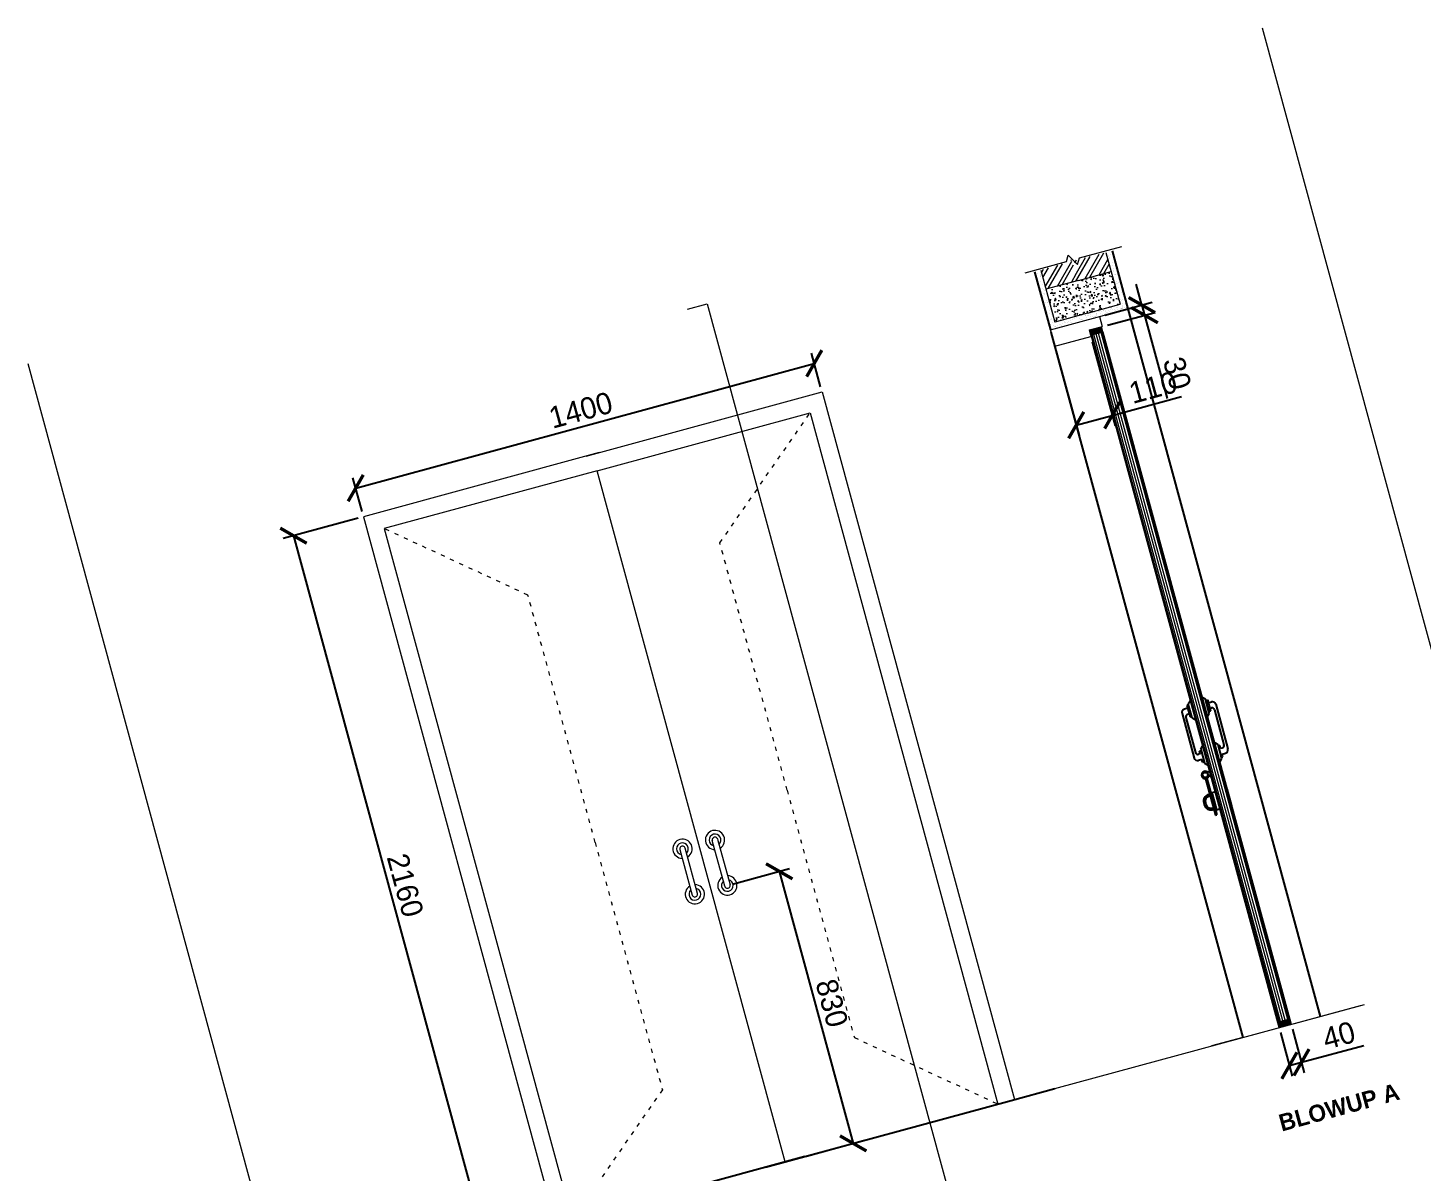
# Model space of a CAD drawing. Header units: millimetres. Extents: x -31731215 to 29997125, y -14487545 to 25622576.
# Drawn here: x 2261285 to 2265393, y -881723 to -878353 of the extents above; entities that cross this region are included whole.
import ezdxf

# ---------------------------------------------------------------- set-up
doc = ezdxf.new("R2010")
doc.units = ezdxf.units.MM
doc.header["$MEASUREMENT"] = 0
doc.linetypes.add('1', pattern=[0])
doc.linetypes.add('ACAD_ISO03W100', pattern=[30, 12, -18])
for name, color, linetype, lineweight in [('DIMNSION', 156, 'Continuous', 15), ('ELE', 245, 'Continuous', 13), ('HATCH', 8, '1', 18), ('raling2', 245, 'Continuous', 9), ('THIN LINES', 54, 'Continuous', 0), ('toilet', 161, 'Continuous', 18), ('WALL', 10, '1', 20), ('walls', 10, 'Continuous', 20)]:
    doc.layers.add(name, color=color, linetype=linetype, lineweight=lineweight)
for name, color, linetype in [('door outer', 40, 'Continuous'), ('hard wear', 54, 'Continuous'), ('plastre', 210, 'Continuous')]:
    doc.layers.add(name, color=color, linetype=linetype)
doc.layers.add('hidden', color=7, linetype='ACAD_ISO03W100', lineweight=9, true_color=0x873171)
doc.dimstyles.new('ISO-25', dxfattribs={"dimtxt": 63.5, "dimasz": 63.5, "dimexe": 31.75, "dimexo": 15.875, "dimgap": 15.875, "dimtad": 1, "dimtxsty": 'Standard', "dimblk1": 'ARCHTICK', "dimblk2": 'ARCHTICK', "dimsah": 1, "dimcen": 63.5, "dimadec": 0, "dimazin": 0, "dimtfac": 1, "dimtmove": 0, "dimatfit": 3, "dimfxl": 25.4, "dimarcsym": 0})
pattern_1 = [(60.208688, (2111614.75, -595044.245), (-26.035224, 14.9052713), []), (60.208688, (2111628.397, -595040.535), (-26.035224, 14.9052713), [])]
pattern_2 = [(65.208688, (2111614.75, -595044.245), (35.4300748, 6.380423), [3.75, -41.25]), (10.208688, (2111614.75, -595044.245), (-16.5609253, 34.472425), [3, -33]), (115.660088, (2111617.703, -595043.713), (18.8691812, 40.852833), [3.1870095, -35.0571056]), (61.392888, (2111612.127, -595034.595), (53.6642144, 6.012661), [5.625, -61.875]), (111.844288, (2111616.6, -595034.094), (32.319103, 59.259814), [4.780514, -52.58565]), (6.392888, (2111612.127, -595034.595), (32.319057, 59.259839), [4.5, -49.5]), (36.208688, (2111617.608, -595035.696), (34.081132, -11.5963975), [3.75, -41.25]), (341.208688, (2111617.608, -595035.696), (2.2280517, 38.1791583), [3, -33]), (86.660088, (2111620.448, -595036.662), (36.3092042, 26.5827323), [3.1870095, -35.0571056]), (52.7086876, (2111614.75, -595044.245), (-3.7797949, 16.2212392), [0, -32.6, 0, -33.5, 0, -33.125]), (22.7086876, (2111614.75, -595044.245), (7.5193894, 22.4805301), [0, -19.1, 0, -31.85, 0, -12.625]), (342.7086876, (2111603.991, -595047.17), (26.0521586, 5.91378243), [0, -12.5, 0, -39, 0, -51.75]), (332.708688, (2111599.166, -595048.481), (26.8249996, 12.4794706), [0, -16.25, 0, -25.9, 0, -36.75])]

# ---------------------------------------------------------------- blocks, each defined once
blk = doc.blocks.new('CADI SIDE')
for p, q in [((10.9, 129.3), (12.7, 129.3)), ((-4, 110.7), (-4, 0)), ((-4, 84.8), (0, 84.8)), ((0, 110.7), (0, 0)), ((10.9, 115), (12.7, 115)), ((-27.7, 43.9), (-27.7, 37.8)), ((-22.7, 43.9), (-22.7, 37.8)), ((-7.7, 63.9), (-4, 63.9)), ((-7.7, 58.9), (-4, 58.9)), ((-4, 71.9), (0, 71.9)), ((0, 63.9), (3.3, 63.9)), ((0, 59.9), (3.3, 59.9)), ((3.3, 67), (3.3, 14.7)), ((3.3, 67), (12.7, 67)), ((-7.7, 22.8), (-4, 22.8)), ((-7.7, 17.8), (-4, 17.8)), ((-4, 9.7), (0, 9.7)), ((-4, 0), (0, 0)), ((0, 21.8), (3.3, 21.8)), ((0, 17.8), (3.3, 17.8)), ((3.3, 14.7), (12.7, 14.7))]:
    blk.add_line(p, q)
for radius in [8.37, 7.5]:
    blk.add_circle((-2, 122.2), radius)
for centre, radius, start, end in [((-2, 122.2), 10.9, 40.0121, 255.361), ((-2, 122.2), 10, 50.331, 309.669), ((8.4, 137.7), 8.82, 229.516, 286.5545), ((-5, 110.7), 1, 0, 75.361), ((1, 110.7), 1, 104.639, 180), ((-2, 122.2), 10.9, 284.639, 319.9879), ((8.4, 106.6), 8.82, 73.4455, 130.484), ((-7.7, 43.9), 20, 90, 180), ((-7.7, 43.9), 15, 90, 180), ((-7.7, 37.8), 20, 180, 270), ((-7.7, 37.8), 15, 180, 270)]:
    blk.add_arc(centre, radius, start, end)
blk = doc.blocks.new('_ArchTick')
at = {"color": 0, "linetype": 'ByBlock', "const_width": 0.15}
blk.add_lwpolyline([(-0.5, -0.5), (0.5, 0.5)], dxfattribs=at)
blk = doc.blocks.new('*D588')
at = {"layer": 'Defpoints', "color": 0, "transparency": 16777216}
for p in [(2262273.8, -879792.5), (2262840.5, -881876.8), (2262634.3, -881932.9)]:
    blk.add_point(p, dxfattribs=at)
at = {"layer": 'THIN LINES', "color": 0, "lineweight": -2, "transparency": 16777216}
for p, q in [((2262258.5, -879796.7), (2262037, -879856.9)), ((2262067.7, -879848.5), (2262634.3, -881932.9)), ((2262825.2, -881881), (2262603.7, -881941.2))]:
    blk.add_line(p, q, dxfattribs=at)
at = {"layer": 'THIN LINES', "color": 0, "lineweight": -2, "transparency": 16777216, "xscale": 63.50000000000001, "yscale": 63.50000000000001, "zscale": 63.50000000000001}
for p, rotation in [((2262067.7, -879848.5), 105.2086876161675), ((2262634.3, -881932.9), 285.2086876161675)]:
    blk.add_blockref('_ArchTick', p, dxfattribs=dict(at, rotation=rotation))
at = {"layer": 'THIN LINES', "color": 0, "transparency": 16777216, "insert": (2262396.9, -880878.2), "char_height": 63.5, "attachment_point": 5, "rotation": 285.2087}
blk.add_mtext('2160', dxfattribs=at)
blk = doc.blocks.new('*D591')
at = {"layer": 'Defpoints', "color": 0, "transparency": 16777216}
for p in [(2263346, -880878.7), (2263716.7, -881638.6), (2263563.9, -881680.2)]:
    blk.add_point(p, dxfattribs=at)
at = {"layer": 'THIN LINES', "color": 0, "lineweight": -2, "transparency": 16777216}
for p, q in [((2263361.3, -880874.5), (2263529.4, -880828.8)), ((2263498.8, -880837.1), (2263716.7, -881638.6)), ((2263579.2, -881676), (2263747.3, -881630.3))]:
    blk.add_line(p, q, dxfattribs=at)
at = {"layer": 'THIN LINES', "color": 0, "lineweight": -2, "transparency": 16777216, "xscale": 63.50000000000001, "yscale": 63.50000000000001, "zscale": 63.50000000000001}
for p, rotation in [((2263498.8, -880837.1), 105.2086876161869), ((2263716.7, -881638.6), 285.2086876161869)]:
    blk.add_blockref('_ArchTick', p, dxfattribs=dict(at, rotation=rotation))
at = {"layer": 'THIN LINES', "color": 0, "transparency": 16777216, "insert": (2263653.7, -881225.4), "char_height": 63.5, "attachment_point": 5, "rotation": 285.2087}
blk.add_mtext('830', dxfattribs=at)
blk = doc.blocks.new('*D604')
at = {"layer": 'Defpoints', "color": 0, "transparency": 16777216}
for p in [(2264970.9, -881296.6), (2265006.6, -881286.9), (2265037.3, -881399.7)]:
    blk.add_point(p, dxfattribs=at)
at = {"layer": 'THIN LINES', "color": 0, "lineweight": -2, "transparency": 16777216}
for p, q in [((2264975.1, -881312), (2265009.9, -881440.1)), ((2265010.8, -881302.2), (2265045.6, -881430.4)), ((2265037.3, -881399.7), (2265221.1, -881349.8)), ((2265001.6, -881409.4), (2265037.3, -881399.7))]:
    blk.add_line(p, q, dxfattribs=at)
at = {"layer": 'THIN LINES', "color": 0, "lineweight": -2, "transparency": 16777216, "xscale": 63.50000000000001, "yscale": 63.50000000000001, "zscale": 63.50000000000001}
for p, rotation in [((2265037.3, -881399.7), 15.20868761618444), ((2265001.6, -881409.4), 195.2086876161844)]:
    blk.add_blockref('_ArchTick', p, dxfattribs=dict(at, rotation=rotation))
at = {"layer": 'THIN LINES', "color": 0, "transparency": 16777216, "insert": (2265147.4, -881320.5), "char_height": 63.5, "attachment_point": 5, "rotation": 15.2087}
blk.add_mtext('40', dxfattribs=at)
blk = doc.blocks.new('*D638')
at = {"layer": 'Defpoints', "color": 0, "transparency": 16777216}
for p in [(2263601.9, -879341), (2263624.8, -879425.2), (2262273.8, -879792.5)]:
    blk.add_point(p, dxfattribs=at)
at = {"layer": 'THIN LINES', "color": 0, "lineweight": -2, "transparency": 16777216}
for p, q in [((2262251, -879708.3), (2263601.9, -879341)), ((2263620.6, -879409.9), (2263593.6, -879310.4)), ((2262269.7, -879777.2), (2262242.6, -879677.7))]:
    blk.add_line(p, q, dxfattribs=at)
at = {"layer": 'THIN LINES', "color": 0, "lineweight": -2, "transparency": 16777216, "xscale": 63.50000000000001, "yscale": 63.50000000000001, "zscale": 63.50000000000001}
for p, rotation in [((2263601.9, -879341), 15.20868761617412), ((2262251, -879708.3), 195.2086876161741)]:
    blk.add_blockref('_ArchTick', p, dxfattribs=dict(at, rotation=rotation))
at = {"layer": 'THIN LINES', "color": 0, "transparency": 16777216, "insert": (2262913.9, -879478.7), "char_height": 63.5, "attachment_point": 5, "rotation": 15.2087}
blk.add_mtext('1400', dxfattribs=at)
blk = doc.blocks.new('*D639')
at = {"layer": 'Defpoints', "color": 0, "transparency": 16777216}
for p in [(2264416.7, -879261.8), (2264310.5, -879290.6), (2264479.8, -879494)]:
    blk.add_point(p, dxfattribs=at)
at = {"layer": 'THIN LINES', "color": 0, "lineweight": -2, "transparency": 16777216}
for p, q in [((2264420.9, -879277.1), (2264488.1, -879524.6)), ((2264314.7, -879305.9), (2264382, -879553.4)), ((2264479.8, -879494), (2264684.1, -879438.5)), ((2264373.6, -879522.8), (2264479.8, -879494))]:
    blk.add_line(p, q, dxfattribs=at)
at = {"layer": 'THIN LINES', "color": 0, "lineweight": -2, "transparency": 16777216, "xscale": 63.50000000000001, "yscale": 63.50000000000001, "zscale": 63.50000000000001}
for p, rotation in [((2264479.8, -879494), 15.20243764071833), ((2264373.6, -879522.8), 195.2024376407183)]:
    blk.add_blockref('_ArchTick', p, dxfattribs=dict(at, rotation=rotation))
at = {"layer": 'THIN LINES', "color": 0, "transparency": 16777216, "insert": (2264600.1, -879411.9), "char_height": 63.5, "attachment_point": 5, "rotation": 15.2024}
blk.add_mtext('110', dxfattribs=at)
blk = doc.blocks.new('*D640')
at = {"layer": 'Defpoints', "color": 0, "transparency": 16777216}
for p in [(2264442.2, -879203), (2264575.1, -879199), (2264450.3, -879232.9)]:
    blk.add_point(p, dxfattribs=at)
at = {"layer": 'THIN LINES', "color": 0, "lineweight": -2, "transparency": 16777216}
for p, q in [((2264567, -879169.1), (2264550.3, -879107.8)), ((2264457.5, -879198.9), (2264597.6, -879160.8)), ((2264567, -879169.1), (2264575.1, -879199)), ((2264465.6, -879228.8), (2264605.8, -879190.7)), ((2264575.1, -879199), (2264641.8, -879444.1))]:
    blk.add_line(p, q, dxfattribs=at)
at = {"layer": 'THIN LINES', "color": 0, "lineweight": -2, "transparency": 16777216, "xscale": 63.50000000000001, "yscale": 63.50000000000001, "zscale": 63.50000000000001}
for p, rotation in [((2264567, -879169.1), 285.2086876159911), ((2264575.1, -879199), 105.2086876159911)]:
    blk.add_blockref('_ArchTick', p, dxfattribs=dict(at, rotation=rotation))
at = {"layer": 'THIN LINES', "color": 0, "transparency": 16777216, "insert": (2264671.1, -879370.3), "char_height": 63.5, "attachment_point": 5, "rotation": 285.2087}
blk.add_mtext('30', dxfattribs=at)

msp = doc.modelspace()

# ---------------------------------------------------------------- hatches: boundary and pattern name
at = {"layer": 'HATCH'}
h = msp.add_hatch(dxfattribs=at)
h.set_pattern_fill('ANSI32', color=256, scale=80, angle=15.208688, style=0)
h.set_pattern_definition(pattern_1)
h.paths.add_polyline_path([(2264380.566, -879096.45), (2264370.731, -879060.272), (2264374.603, -879067.464), (2264367.567, -879037.51), (2264461.249, -879013.961), (2264476.579, -879070.348)])
h.paths.add_polyline_path([(2264349.87, -879044.543), (2264350.355, -879044.417), (2264350.392, -879044.551), (2264349.9, -879044.679)])
h = msp.add_hatch(dxfattribs=at)
h.set_pattern_fill('ANSI32', color=256, scale=80, angle=15.208688, style=0)
h.set_pattern_definition(pattern_1)
h.paths.add_polyline_path([(2264380.566, -879096.45), (2264370.731, -879060.272), (2264371.033, -879068.434), (2264361.934, -879039.041), (2264269.224, -879066.164), (2264284.553, -879122.552)])
h.paths.add_polyline_path([(2264380.757, -879036.146), (2264380.275, -879036.283), (2264380.311, -879036.418), (2264380.8, -879036.279)])
h = msp.add_hatch(dxfattribs=at)
h.set_pattern_fill('AR-CONC', color=256, scale=5, angle=15.208688, style=0)
h.set_pattern_definition(pattern_2)
h.paths.add_polyline_path([(2264406.799, -879192.948), (2264380.566, -879096.45), (2264284.553, -879122.552), (2264310.787, -879219.049)])
h = msp.add_hatch(dxfattribs=at)
h.set_pattern_fill('AR-CONC', color=256, scale=5, angle=15.208688, style=0)
h.set_pattern_definition(pattern_2)
h.paths.add_polyline_path([(2264406.799, -879192.948), (2264380.566, -879096.45), (2264476.579, -879070.348), (2264502.812, -879166.846)])
h = msp.add_hatch(dxfattribs=at)
h.set_pattern_fill('ANSI31', color=256, scale=10, angle=15.208688, style=0)
h.set_pattern_definition([(60.2086876, (2111723.2616, -595041.3385), (-1.084800998, 0.6210529728), [])])
h.paths.add_polyline_path([(2264416.532, -879257.348), (2264419.929, -879256.425), (2264420.136, -879257.187), (2264449.047, -879249.328), (2264448.84, -879248.565), (2264452.236, -879247.642), (2264448.38, -879233.458), (2264412.676, -879243.165)])
h = msp.add_hatch(dxfattribs=at)
h.set_pattern_fill('ANSI31', color=256, scale=10, angle=15.208688, style=0)
h.set_pattern_definition([(330.2086876, (2277187.7058, -1203686.9042), (-0.6210529728, -1.084800998), [])])
h.paths.add_polyline_path([(2264967.07, -881282.451), (2264970.467, -881281.528), (2264970.26, -881280.766), (2264999.17, -881272.906), (2264999.378, -881273.668), (2265002.774, -881272.745), (2265006.63, -881286.929), (2264970.926, -881296.635)])

# ---------------------------------------------------------------- linework, layer by layer
for p, q in [((2264181.804, -881512.2), (2264311.046, -881477.064)), ((2263458.072, -881708.951), (2264181.804, -881512.2)), ((2263573.869, -881677.471), (2262850.136, -881874.223))]:
    msp.add_line(p, q)
at = {"layer": 'DIMNSION'}
for p, q in [((2264416.436, -879256.996), (2264967.07, -881282.451)), ((2264452.236, -879247.642), (2265002.774, -881272.745)), ((2264745.142, -880325.066), (2264743.111, -880325.618)), ((2264709.437, -880334.772), (2264711.468, -880334.22)), ((2264724.049, -880389.614), (2264726.356, -880388.987)), ((2264760.307, -880379.757), (2264758, -880380.384)), ((2264745.571, -880468.778), (2264747.878, -880468.151)), ((2264781.828, -880458.922), (2264779.521, -880459.549)), ((2264760.736, -880523.47), (2264762.766, -880522.918)), ((2264796.44, -880513.763), (2264794.41, -880514.315)), ((2264782.289, -880602.749), (2264796.032, -880653.304)), ((2264817.993, -880593.042), (2264831.736, -880643.597))]:
    msp.add_line(p, q, dxfattribs=at)
at = {"layer": 'door outer'}
for p, q in [((2264970.26, -881280.766), (2264419.929, -879256.425)), ((2264999.17, -881272.906), (2264448.84, -879248.565)), ((2264784.048, -880649.171), (2264774.047, -880612.38))]:
    msp.add_line(p, q, dxfattribs=at)
at = {"layer": 'ELE'}
for p, q in [((2264442.178, -879203.019), (2264450.048, -879231.969)), ((2264310.548, -879290.618), (2264297.432, -879242.37)), ((2264310.548, -879290.618), (2264416.696, -879261.762)), ((2264411.449, -879242.462), (2264450.048, -879231.969)), ((2264411.449, -879242.462), (2264416.696, -879261.762)), ((2264412.676, -879243.165), (2264448.38, -879233.458)), ((2264416.532, -879257.348), (2264412.676, -879243.165)), ((2264416.532, -879257.348), (2264419.929, -879256.425)), ((2264420.136, -879257.187), (2264449.047, -879249.328)), ((2264452.236, -879247.642), (2264448.38, -879233.458)), ((2264448.84, -879248.565), (2264452.236, -879247.642)), ((2262930.026, -879614.108), (2263624.809, -879425.227)), ((2263624.809, -879425.227), (2264191.454, -881509.576)), ((2262968.625, -879603.615), (2262273.842, -879792.496)), ((2262273.842, -879792.496), (2262840.487, -881876.846)), ((2264970.26, -881280.766), (2264999.17, -881272.906)), ((2264999.378, -881273.668), (2265002.774, -881272.745)), ((2265002.774, -881272.745), (2265006.63, -881286.929)), ((2264967.07, -881282.451), (2264970.467, -881281.528)), ((2264967.07, -881282.451), (2264970.926, -881296.635)), ((2264970.926, -881296.635), (2265006.63, -881286.929))]:
    msp.add_line(p, q, dxfattribs=at)
for points in [[(2263515.97, -881693.211), (2262962.442, -879657.11), (2263589.677, -879486.592), (2264143.205, -881522.693)], [(2263515.97, -881693.211), (2262962.442, -879657.11), (2262335.207, -879827.628), (2262888.735, -881863.729)]]:
    msp.add_lwpolyline(points, dxfattribs=at)
at = {"layer": 'hard wear'}
for p, q in [((2264754.344, -880329.799), (2264745.142, -880325.066)), ((2264765.537, -880370.972), (2264754.344, -880329.799)), ((2264685.471, -880371.776), (2264721.334, -880503.693)), ((2264702.192, -880356.867), (2264692.498, -880359.502)), ((2264704.912, -880347.243), (2264699.943, -880348.594)), ((2264699.943, -880348.594), (2264709.038, -880382.051)), ((2264703.898, -880343.513), (2264709.437, -880334.772)), ((2264715.091, -880384.686), (2264703.898, -880343.513)), ((2264755.358, -880333.529), (2264760.327, -880332.178)), ((2264765.537, -880370.972), (2264760.307, -880379.757)), ((2264760.327, -880332.178), (2264769.423, -880365.635)), ((2264762.576, -880340.451), (2264772.27, -880337.816)), ((2264769.423, -880365.635), (2264764.454, -880366.986)), ((2264767.174, -880357.362), (2264772.003, -880356.05)), ((2264780.594, -880360.968), (2264808.836, -880464.853)), ((2264784.543, -880344.842), (2264820.406, -880476.76)), ((2264697.042, -880383.682), (2264725.284, -880487.568)), ((2264706.789, -880373.778), (2264701.96, -880375.091)), ((2264709.038, -880382.051), (2264714.007, -880380.7)), ((2264715.091, -880384.686), (2264724.049, -880389.614)), ((2264738.704, -880491.173), (2264733.875, -880492.486)), ((2264736.455, -880482.901), (2264741.424, -880481.55)), ((2264738.704, -880491.173), (2264736.455, -880482.901)), ((2264740.34, -880477.564), (2264745.571, -880468.778)), ((2264740.34, -880477.564), (2264751.534, -880518.737)), ((2264790.787, -880463.85), (2264781.828, -880458.922)), ((2264790.787, -880463.85), (2264801.98, -880505.023)), ((2264796.84, -880466.484), (2264791.87, -880467.835)), ((2264799.089, -880474.757), (2264796.84, -880466.484)), ((2264799.089, -880474.757), (2264803.917, -880473.444)), ((2264803.686, -880491.668), (2264813.38, -880489.033)), ((2264805.935, -880499.941), (2264803.686, -880491.668)), ((2264743.301, -880508.085), (2264733.607, -880510.72)), ((2264745.55, -880516.357), (2264743.301, -880508.085)), ((2264750.519, -880515.006), (2264745.55, -880516.357)), ((2264751.534, -880518.737), (2264760.736, -880523.47)), ((2264801.98, -880505.023), (2264796.44, -880513.763)), ((2264800.966, -880501.292), (2264805.935, -880499.941))]:
    msp.add_line(p, q, dxfattribs=at)
for centre, radius, start, end in [((2264695.121, -880369.152), 10, 105.208688, 195.208688), ((2264773.839, -880362.804), 7, 15.208688, 105.208688), ((2264774.894, -880347.466), 10, 15.208688, 105.208688), ((2264703.797, -880381.846), 7, 105.208688, 195.208688), ((2264732.038, -880485.731), 7, 195.208688, 285.208688), ((2264802.081, -880466.69), 7, 285.208688, 15.208688), ((2264810.756, -880479.383), 10, 285.208688, 15.208688), ((2264730.984, -880501.07), 10, 195.208688, 285.208688)]:
    msp.add_arc(centre, radius, start, end, dxfattribs=at)
at = {"layer": 'HATCH'}
for p, q in [((2264383.048, -879030.416), (2264507.614, -878996.552)), ((2264466.53, -879030.95), (2264466.53, -879030.95)), ((2264467.349, -879024.235), (2264467.349, -879024.235)), ((2264469.894, -879027.252), (2264469.894, -879027.252)), ((2264471.392, -879031.228), (2264471.392, -879031.228)), ((2264472.728, -879029.115), (2264472.728, -879029.115)), ((2264474.008, -879019.335), (2264474.008, -879019.335)), ((2264479.766, -879042.919), (2264479.766, -879042.919)), ((2264479.814, -879053.454), (2264479.814, -879053.454)), ((2264479.94, -879017.703), (2264479.94, -879017.703)), ((2264480.925, -879022.397), (2264480.925, -879022.397)), ((2264484.483, -879036.151), (2264484.483, -879036.151)), ((2264487.94, -879052.354), (2264487.94, -879052.354)), ((2264255, -879078.854), (2264255, -879078.854)), ((2264256.527, -879083.401), (2264256.527, -879083.401)), ((2264260.423, -879097.063), (2264260.423, -879097.063)), ((2264260.943, -879077.258), (2264260.943, -879077.258)), ((2264266.998, -879085.044), (2264266.998, -879085.044)), ((2264268.498, -879082.002), (2264268.498, -879082.002)), ((2264269.165, -879078.112), (2264269.165, -879078.112)), ((2264269.219, -879086.19), (2264269.219, -879086.19)), ((2264273.272, -879083.489), (2264273.272, -879083.489)), ((2264482.86, -879070.112), (2264482.86, -879070.112)), ((2264483.346, -879093.541), (2264483.346, -879093.541)), ((2264484.213, -879061.677), (2264484.213, -879061.677)), ((2264484.57, -879067.258), (2264484.57, -879067.258)), ((2264485.516, -879078.586), (2264485.516, -879078.586)), ((2264488.66, -879080.436), (2264488.66, -879080.436)), ((2264489.164, -879060.137), (2264489.164, -879060.137)), ((2264490.499, -879058.024), (2264490.499, -879058.024)), ((2264490.719, -879077.882), (2264490.719, -879077.882)), ((2264495.458, -879080.226), (2264495.458, -879080.226)), ((2264499.319, -879094.196), (2264499.319, -879094.196)), ((2264265.646, -879112.786), (2264265.646, -879112.786)), ((2264266.309, -879118.971), (2264266.309, -879118.971)), ((2264267.917, -879100.511), (2264267.917, -879100.511)), ((2264268.531, -879120.118), (2264268.531, -879120.118)), ((2264273.21, -879109.621), (2264273.21, -879109.621)), ((2264273.58, -879118.939), (2264273.58, -879118.939)), ((2264276.097, -879123.933), (2264276.097, -879123.933)), ((2264276.173, -879136.208), (2264276.173, -879136.208)), ((2264279.017, -879125.528), (2264279.017, -879125.528)), ((2264279.242, -879137.368), (2264279.242, -879137.368)), ((2264281.016, -879134.181), (2264281.016, -879134.181)), ((2264488.296, -879104.114), (2264488.296, -879104.114)), ((2264490.772, -879107.721), (2264490.772, -879107.721)), ((2264492.107, -879105.608), (2264492.107, -879105.608)), ((2264493.107, -879099.195), (2264493.107, -879099.195)), ((2264494.234, -879106.508), (2264494.234, -879106.508)), ((2264496.374, -879129.092), (2264496.374, -879129.092)), ((2264497.554, -879117.953), (2264497.554, -879117.953)), ((2264497.599, -879102.81), (2264497.599, -879102.81)), ((2264499.449, -879128.508), (2264499.449, -879128.508)), ((2264501.872, -879102.276), (2264501.872, -879102.276)), ((2264502, -879136.712), (2264502, -879136.712)), ((2264507.231, -879131.805), (2264507.231, -879131.805)), ((2264507.575, -879127.409), (2264507.575, -879127.409)), ((2264508.567, -879129.692), (2264508.567, -879129.692)), ((2264510.963, -879137.991), (2264510.963, -879137.991)), ((2264273.273, -879140.628), (2264273.273, -879140.628)), ((2264277.017, -879154.63), (2264277.017, -879154.63)), ((2264278.906, -879162.891), (2264278.906, -879162.891)), ((2264282.862, -879161.187), (2264282.862, -879161.187)), ((2264284.905, -879155.796), (2264284.905, -879155.796)), ((2264287.636, -879162.674), (2264287.636, -879162.674)), ((2264289.014, -879160.82), (2264289.014, -879160.82)), ((2264290.46, -879145.978), (2264290.46, -879145.978)), ((2264290.567, -879174.224), (2264290.567, -879174.224)), ((2264291.236, -879161.966), (2264291.236, -879161.966)), ((2264291.544, -879157.602), (2264291.544, -879157.602)), ((2264477.528, -879178.806), (2264477.528, -879178.806)), ((2264478.864, -879176.693), (2264478.864, -879176.693)), ((2264492.659, -879175.487), (2264492.659, -879175.487)), ((2264494.602, -879180.973), (2264494.602, -879180.973)), ((2264494.881, -879176.634), (2264494.881, -879176.634)), ((2264500.927, -879141.78), (2264500.927, -879141.78)), ((2264502.728, -879179.873), (2264502.728, -879179.873)), ((2264503.3, -879180.294), (2264503.3, -879180.294)), ((2264505.151, -879153.641), (2264505.151, -879153.641)), ((2264506.165, -879177.979), (2264506.165, -879177.979)), ((2264506.447, -879155.471), (2264506.447, -879155.471)), ((2264507.931, -879179.169), (2264507.931, -879179.169)), ((2264508.143, -879178.267), (2264508.143, -879178.267)), ((2264508.839, -879179.389), (2264508.839, -879179.389)), ((2264509.473, -879171.28), (2264509.473, -879171.28)), ((2264509.739, -879164.274), (2264509.739, -879164.274)), ((2264510.175, -879177.276), (2264510.175, -879177.276)), ((2264510.354, -879152.936), (2264510.354, -879152.936)), ((2264510.894, -879174.229), (2264510.894, -879174.229)), ((2264510.939, -879179.465), (2264510.939, -879179.465)), ((2264515.707, -879175.102), (2264515.707, -879175.102)), ((2264517.387, -879165.864), (2264517.387, -879165.864)), ((2264520.627, -879177.242), (2264520.627, -879177.242)), ((2264521.507, -879177.331), (2264521.507, -879177.331)), ((2264523.991, -879173.543), (2264523.991, -879173.543)), ((2264286.713, -879187.451), (2264286.713, -879187.451)), ((2264287.013, -879189.922), (2264287.013, -879189.922)), ((2264289.149, -879198.293), (2264289.149, -879198.293)), ((2264289.235, -879191.069), (2264289.235, -879191.069)), ((2264294.277, -879184.286), (2264294.277, -879184.286)), ((2264296.23, -879192.652), (2264296.23, -879192.652)), ((2264297.224, -879183.233), (2264297.224, -879183.233)), ((2264297.241, -879210.873), (2264297.241, -879210.873)), ((2264299.722, -879196.479), (2264299.722, -879196.479)), ((2264301.893, -879211.08), (2264301.893, -879211.08)), ((2264302.084, -879208.846), (2264302.084, -879208.846)), ((2264303.511, -879220.338), (2264303.511, -879220.338)), ((2264336.424, -879215.416), (2264336.424, -879215.416)), ((2264337.657, -879221.786), (2264337.657, -879221.786)), ((2264338.646, -879216.562), (2264338.646, -879216.562)), ((2264342.5, -879219.76), (2264342.5, -879219.76)), ((2264349.133, -879221.973), (2264349.133, -879221.973)), ((2264350.064, -879216.594), (2264350.064, -879216.594)), ((2264355.985, -879219.099), (2264355.985, -879219.099)), ((2264358.08, -879214.891), (2264358.08, -879214.891)), ((2264360.759, -879220.585), (2264360.759, -879220.585)), ((2264362.702, -879211.305), (2264362.702, -879211.305)), ((2264367.545, -879209.278), (2264367.545, -879209.278)), ((2264372.952, -879221.227), (2264372.952, -879221.227)), ((2264375.11, -879206.113), (2264375.11, -879206.113)), ((2264375.839, -879205.617), (2264375.839, -879205.617)), ((2264383.252, -879207.702), (2264383.252, -879207.702)), ((2264386.021, -879210.875), (2264386.021, -879210.875)), ((2264387.748, -879200.824), (2264387.748, -879200.824)), ((2264387.836, -879211.807), (2264387.836, -879211.807)), ((2264390.058, -879212.953), (2264390.058, -879212.953)), ((2264390.795, -879212.361), (2264390.795, -879212.361)), ((2264392.591, -879198.797), (2264392.591, -879198.797)), ((2264398.76, -879213.203), (2264398.76, -879213.203)), ((2264400.055, -879201.14), (2264400.055, -879201.14)), ((2264400.155, -879195.632), (2264400.155, -879195.632)), ((2264401.391, -879199.027), (2264401.391, -879199.027)), ((2264403.729, -879206.002), (2264403.729, -879206.002)), ((2264407.969, -879201.11), (2264407.969, -879201.11)), ((2264409.924, -879200.579), (2264409.924, -879200.579)), ((2264413.888, -879191.898), (2264413.888, -879191.898)), ((2264414.542, -879195.452), (2264414.542, -879195.452)), ((2264416.057, -879202.651), (2264416.057, -879202.651)), ((2264416.764, -879196.598), (2264416.764, -879196.598)), ((2264420.831, -879204.137), (2264420.831, -879204.137)), ((2264422.014, -879190.798), (2264422.014, -879190.798)), ((2264423.931, -879206.014), (2264423.931, -879206.014)), ((2264423.988, -879206.344), (2264423.988, -879206.344)), ((2264427.217, -879190.094), (2264427.217, -879190.094)), ((2264427.25, -879202.008), (2264427.25, -879202.008)), ((2264430.43, -879201.586), (2264430.43, -879201.586)), ((2264431.366, -879201.723), (2264431.366, -879201.723)), ((2264432.701, -879199.61), (2264432.701, -879199.61)), ((2264433.777, -879193.086), (2264433.777, -879193.086)), ((2264433.795, -879197.888), (2264433.795, -879197.888)), ((2264434.576, -879193.749), (2264434.576, -879193.749)), ((2264439.913, -879188.198), (2264439.913, -879188.198)), ((2264440.793, -879188.256), (2264440.793, -879188.256)), ((2264446.093, -879194.427), (2264446.093, -879194.427)), ((2264448.648, -879199.421), (2264448.648, -879199.421)), ((2264448.919, -879187.156), (2264448.919, -879187.156)), ((2264450.306, -879200.198), (2264450.306, -879200.198)), ((2264450.867, -879195.913), (2264450.867, -879195.913)), ((2264453.956, -879185.653), (2264453.956, -879185.653)), ((2264454.122, -879186.452), (2264454.122, -879186.452)), ((2264458.948, -879185.897), (2264458.948, -879185.897)), ((2264459.923, -879187.205), (2264459.923, -879187.205)), ((2264460.496, -879193.471), (2264460.496, -879193.471)), ((2264463.86, -879189.773), (2264463.86, -879189.773)), ((2264465.616, -879196.064), (2264465.616, -879196.064)), ((2264465.953, -879191.843), (2264465.953, -879191.843)), ((2264467.698, -879184.614), (2264467.698, -879184.614)), ((2264471.224, -879188.781), (2264471.224, -879188.781)), ((2264474.959, -879193.369), (2264474.959, -879193.369)), ((2264475.824, -879183.515), (2264475.824, -879183.515)), ((2264481.026, -879182.81), (2264481.026, -879182.81)), ((2264486.241, -879181.058), (2264486.241, -879181.058)), ((2264490.561, -879185.356), (2264490.561, -879185.356)), ((2264493.926, -879181.658), (2264493.926, -879181.658)), ((2264499.628, -879184.208), (2264499.628, -879184.208)), ((2264500.305, -879186.824), (2264500.305, -879186.824)), ((2264505.367, -879182.044), (2264505.367, -879182.044)), ((2264295.913, -879235.547), (2264295.913, -879235.547)), ((2264297.721, -879225.581), (2264297.721, -879225.581)), ((2264299.974, -879237.556), (2264299.974, -879237.556)), ((2264300.687, -879237.034), (2264300.687, -879237.034)), ((2264307.555, -879229.508), (2264307.555, -879229.508)), ((2264309.718, -879231.771), (2264309.718, -879231.771)), ((2264311.94, -879232.918), (2264311.94, -879232.918)), ((2264312.612, -879232.267), (2264312.612, -879232.267)), ((2264317.455, -879230.241), (2264317.455, -879230.241)), ((2264323.063, -879235.008), (2264323.063, -879235.008)), ((2264325.019, -879227.075), (2264325.019, -879227.075)), ((2264325.949, -879227.323), (2264325.949, -879227.323)), ((2264330.723, -879228.809), (2264330.723, -879228.809)), ((2264332.272, -879222.916), (2264332.272, -879222.916)), ((2264348.235, -879227.819), (2264348.235, -879227.819)), ((2264975.166, -881279.432), (2264425.042, -879255.854)), ((2264982.403, -881277.464), (2264432.279, -879253.883)), ((2264989.64, -881275.497), (2264439.517, -879251.919)), ((2264996.878, -881273.529), (2264446.754, -879249.951))]:
    msp.add_line(p, q, dxfattribs=at)
msp.add_lwpolyline([(2264360.173, -879036.705), (2264356.57, -879037.639)], dxfattribs=at)
at = {"layer": 'hidden'}
for points in [[(2263521.95, -880598.295), (2263323.887, -879869.737), (2263589.677, -879486.592)], [(2262956.463, -880752.026), (2262758.399, -880023.469), (2262335.207, -879827.628)], [(2263521.95, -880598.295), (2263720.013, -881326.852), (2264143.205, -881522.693)], [(2262956.463, -880752.026), (2263154.526, -881480.584), (2262888.735, -881863.729)]]:
    msp.add_lwpolyline(points, dxfattribs=at)
at = {"layer": 'plastre'}
for p, q in [((2264479.679, -879009.328), (2264526.131, -879180.196)), ((2264250.985, -879071.5), (2264297.437, -879242.368)), ((2264526.131, -879180.196), (2265092.776, -881264.546)), ((2264299.268, -879249.124), (2264864.076, -881326.719))]:
    msp.add_line(p, q, dxfattribs=at)
at = {"layer": 'raling2'}
for p, q in [((2263205.875, -880772.739), (2263242.383, -880907.031)), ((2263258.094, -880902.76), (2263221.586, -880768.468)), ((2263338.15, -880880.996), (2263301.642, -880746.704)), ((2263317.354, -880742.433), (2263353.862, -880876.725))]:
    msp.add_line(p, q, dxfattribs=at)
for centre, radius, start, end in [((2263309.547, -880744.749), 28.377, 301.879903, 268.537472), ((2263309.547, -880744.749), 17.364, 313.167798, 257.249578), ((2263309.547, -880744.749), 8.143, 13.889452, 196.527924), ((2263213.78, -880770.784), 28.377, 301.879903, 268.537472), ((2263213.78, -880770.784), 17.364, 313.167798, 257.249578), ((2263213.78, -880770.784), 8.143, 13.889452, 196.527924), ((2263345.957, -880878.68), 28.377, 121.879903, 88.537472), ((2263345.957, -880878.68), 17.364, 133.167798, 77.249578), ((2263250.189, -880904.715), 28.377, 121.879903, 88.537472), ((2263250.189, -880904.715), 17.364, 133.167798, 77.249578), ((2263250.189, -880904.715), 8.143, 193.889452, 16.527924), ((2263345.957, -880878.68), 8.143, 193.889452, 16.527924)]:
    msp.add_arc(centre, radius, start, end, dxfattribs=at)
at = {"layer": 'THIN LINES'}
for p, q in [((2264921.613, -878352.699), (2266033.084, -882441.141)), ((2264223.696, -879073.737), (2264344.824, -879040.808)), ((2264344.824, -879040.808), (2264350.322, -879021.99)), ((2264350.322, -879021.99), (2264377.372, -879049.52)), ((2264377.372, -879049.52), (2264383.048, -879030.416)), ((2264297.437, -879242.368), (2264526.131, -879180.196)), ((2261285.278, -879341.262), (2262396.749, -883429.703)), ((2264311.046, -881477.064), (2265223.148, -881229.103)), ((2264864.076, -881326.719), (2265210.811, -881232.457)), ((2264864.076, -881326.719), (2264772.49, -881351.618))]:
    msp.add_line(p, q, dxfattribs=at)
at = {"layer": 'WALL'}
for points in [[(2263228.323, -879181.297), (2263286.753, -879165.412)], [(2263286.753, -879165.412), (2264207.689, -882552.988)]]:
    msp.add_lwpolyline(points, dxfattribs=at)
at = {"layer": 'walls'}
for p, q in [((2264461.249, -879013.961), (2264502.812, -879166.846)), ((2264269.224, -879066.164), (2264310.787, -879219.049)), ((2264380.566, -879096.45), (2264284.553, -879122.552)), ((2264380.566, -879096.45), (2264476.579, -879070.348)), ((2264406.799, -879192.948), (2264502.812, -879166.846)), ((2264406.799, -879192.948), (2264310.787, -879219.049))]:
    msp.add_line(p, q, dxfattribs=at)

# ---------------------------------------------------------------- block references
at = {"layer": 'hard wear', "rotation": 15.20868761617166}
msp.add_blockref('CADI SIDE', (2264787.623, -880670.773), dxfattribs=at)

# ---------------------------------------------------------------- texts
at = {"layer": 'toilet', "insert": (2264979.185, -881604.51), "char_height": 50, "width": 1094.92895, "attachment_point": 7, "rotation": 15.208688}
msp.add_mtext('{\\fStylus BT|b1|i0|c0|p34;BLOWUP A}', dxfattribs=at)

# ---------------------------------------------------------------- dimensions: what is measured, and where the dimension line sits
at = {"layer": 'THIN LINES'}
for p1, p2, distance, text, picture, middle in [((2264442.178, -879203.019), (2264450.31, -879232.934), 129.338, '30', '*D640', (2264671.051, -879370.338)), ((2263345.957, -880878.68), (2263563.854, -881680.194), 158.401, '830', '*D591', (2263653.716, -881225.389)), ((2264970.926, -881296.635), (2265006.63, -881286.929), -116.909, '40', '*D604', (2265147.358, -881320.469))]:
    dim = msp.add_aligned_dim(p1=p1, p2=p2, distance=distance, text=text, dimstyle='ISO-25', dxfattribs=at)
    dim.commit()
    dim.dimension.update_dxf_attribs({"geometry": picture, "text_midpoint": middle})
for p1, p2, distance, picture, middle in [((2264310.545, -879290.607), (2264416.696, -879261.762), -240.616, '*D639', (2264600.072, -879411.92)), ((2262273.842, -879792.496), (2263624.809, -879425.227), 87.236, '*D638', (2262913.947, -879478.724)), ((2262273.842, -879792.496), (2262840.487, -881876.846), -213.671, '*D588', (2262396.934, -880878.231))]:
    dim = msp.add_aligned_dim(p1=p1, p2=p2, distance=distance, dimstyle='ISO-25', dxfattribs=at)
    dim.commit()
    dim.dimension.update_dxf_attribs({"geometry": picture, "text_midpoint": middle})

doc.saveas('drawing.dxf')
